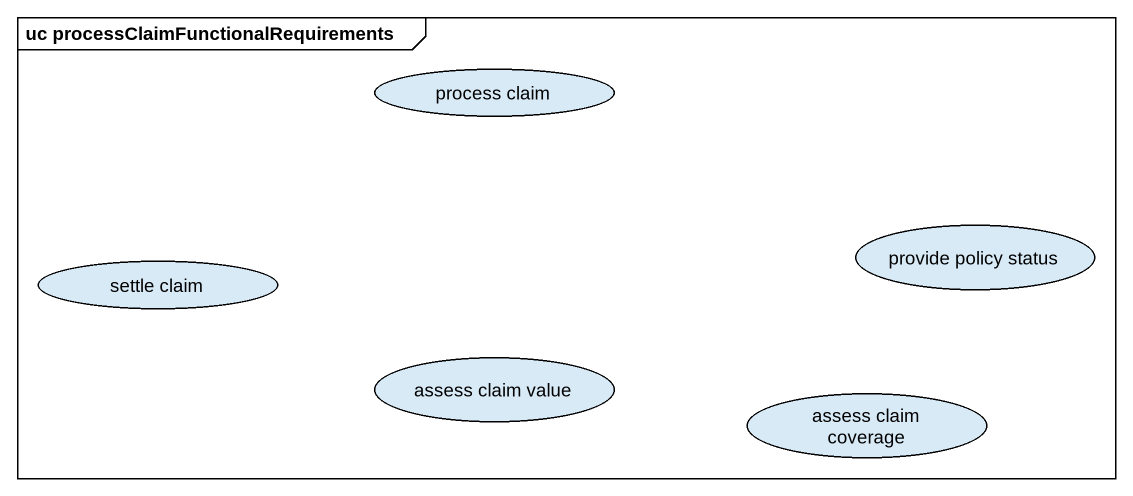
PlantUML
@startuml
mainframe uc processClaimFunctionalRequirements
usecase "process claim" as process_claim
usecase "provide policy status" as provide_policy_status
usecase "settle claim" as settle_claim
usecase "assess claim value" as assess_claim_value
usecase "assess claim coverage" as assess_claim_coverage
@enduml
